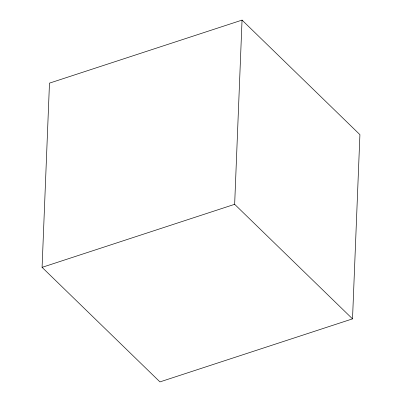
<?xml version="1.0" encoding="UTF-8"?>
<svg xmlns="http://www.w3.org/2000/svg" width="402" height="402" viewBox="0 0 402 402"><rect width="100%" height="100%" fill="white"/><g stroke="black" fill="none" stroke-linecap="round" stroke-linejoin="round"><path stroke-width="0.6" d="M42.084 267.35L49.481 83.134L242.049 20.1L359.916 134.65L352.519 318.866L159.951 381.9L42.084 267.35L234.652 204.316L352.519 318.866M234.652 204.316L242.049 20.1"/></g></svg>
